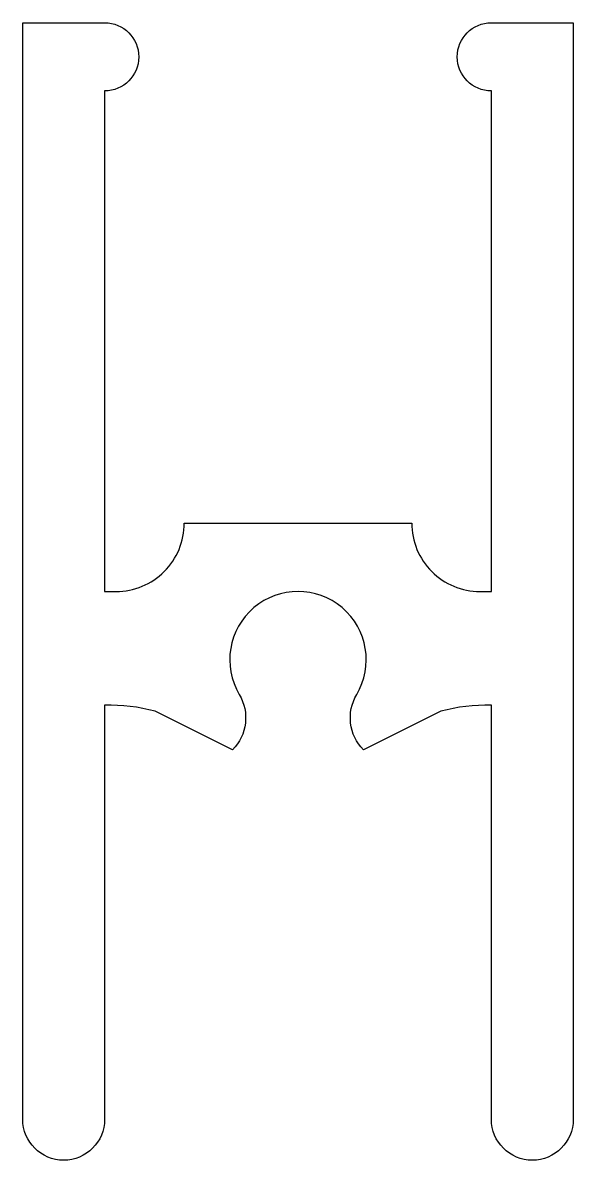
# Model space of a CAD drawing. Extents: x 1674.9 to 1687, y 3384.6 to 3409.6.
import ezdxf

# ---------------------------------------------------------------- set-up
doc = ezdxf.new("R2010")
doc.units = 0
doc.layers.add('ANA', color=220, linetype='CONTINUOUS')

msp = doc.modelspace()

# ---------------------------------------------------------------- linework, layer by layer
at = {"layer": 'ANA', "color": 220}
msp.add_lwpolyline([(1676.674, 3408.051), (1676.674, 3397.051), (1676.924, 3397.051, 0.414214), (1678.424, 3398.551), (1680.924, 3398.551), (1683.424, 3398.551, 0.414214), (1684.924, 3397.051), (1685.174, 3397.051), (1685.174, 3408.051, -1), (1685.174, 3409.551), (1686.974, 3409.551), (1686.974, 3385.451, -1), (1685.174, 3385.451), (1685.174, 3394.549, 0.070226), (1684.063, 3394.42), (1682.362, 3393.572, -0.341089), (1682.214, 3394.785, 1.756156), (1679.634, 3394.785, -0.341089), (1679.485, 3393.572), (1677.784, 3394.42, 0.070226), (1676.674, 3394.549), (1676.674, 3385.451, -1), (1674.874, 3385.451), (1674.874, 3409.551), (1676.674, 3409.551, -1)], format="xyb", close=True, dxfattribs=at)

doc.saveas('drawing.dxf')
